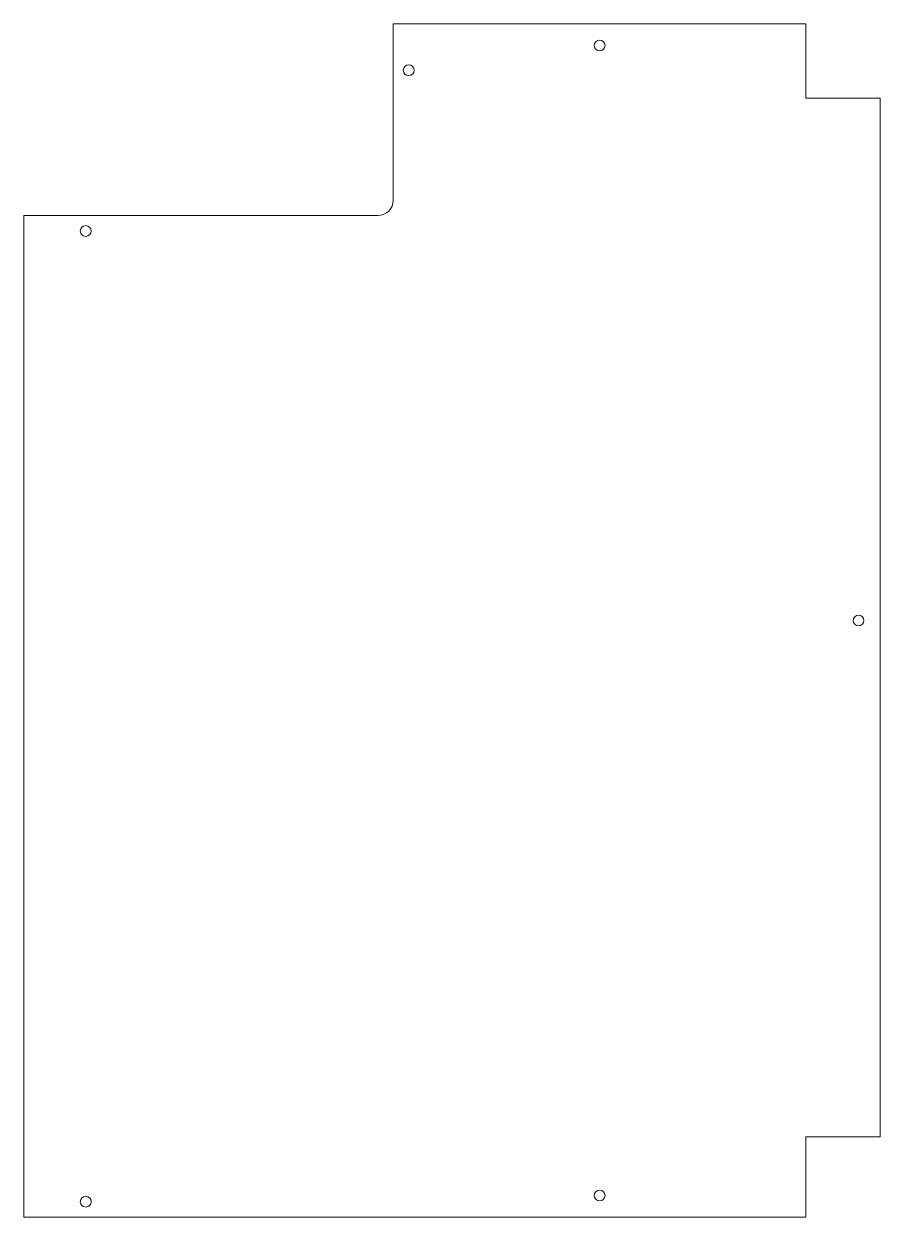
# Model space of a CAD drawing. Header units: millimetres. Extents: x 75 to 352, y -28 to 358.
import ezdxf

# ---------------------------------------------------------------- set-up
doc = ezdxf.new("R2010")
doc.units = ezdxf.units.MM

msp = doc.modelspace()

# ---------------------------------------------------------------- linework, layer by layer
at = {"color": 7, "linetype": 'Continuous', "lineweight": 15}
for p, q in [((194.17, 300.81), (194.17, 357.81)), ((327.67, 357.81), (194.17, 357.81)), ((327.67, 333.81), (327.67, 357.81)), ((327.67, 333.81), (351.67, 333.81)), ((351.67, 333.81), (351.67, -2.19)), ((74.67, -28.19), (74.67, 295.81)), ((74.67, 295.81), (189.17, 295.81)), ((351.67, -2.19), (327.67, -2.19)), ((327.67, -28.19), (327.67, -2.19)), ((74.67, -28.19), (327.67, -28.19))]:
    msp.add_line(p, q, dxfattribs=at)
for centre in [(260.92, 350.81), (199.17, 342.81), (94.67, 290.81), (344.67, 164.81), (94.67, -23.19), (260.92, -21.19)]:
    msp.add_circle(centre, 1.75, dxfattribs=at)
msp.add_arc((189.17, 300.81), 5, 270, 0, dxfattribs=at)

doc.saveas('drawing.dxf')
